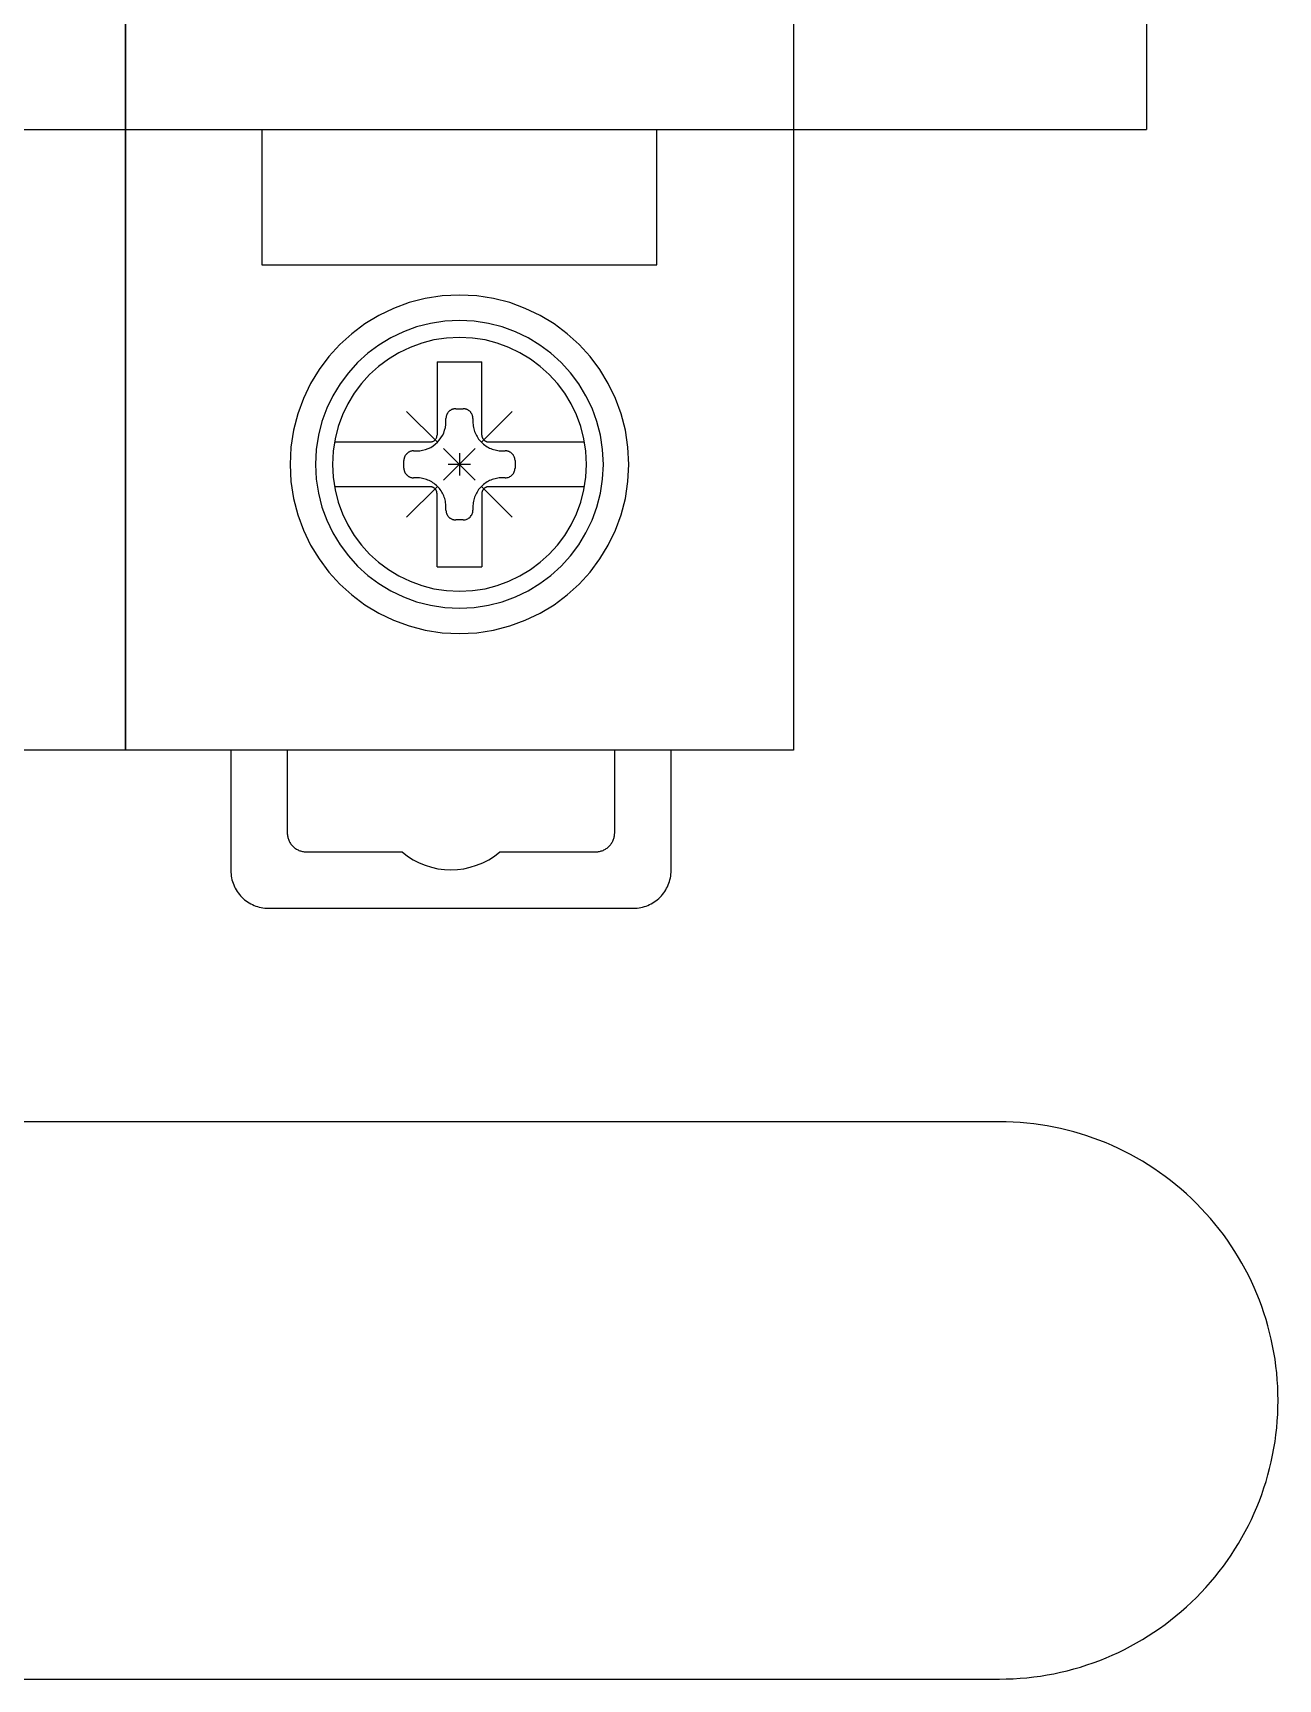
# Model space of a CAD drawing. Header units: millimetres. Extents: x 173893 to 258446, y -176540 to -123824.
# Drawn here: x 188285.63 to 188319.13, y -151274.08 to -151229.78 of the extents above; entities that cross this region are included whole.
import ezdxf

# ---------------------------------------------------------------- set-up
doc = ezdxf.new("R2010")
doc.units = ezdxf.units.MM
doc.header["$LTSCALE"] = 3
doc.layers.add('1', color=3, linetype='Continuous')

msp = doc.modelspace()

# ---------------------------------------------------------------- linework, layer by layer
for p, q in [((188288.118, -151169.6), (188288.118, -151249.082)), ((188288.118, -151249.082), (188288.118, -151169.6)), ((188306.09, -151169.6), (188306.09, -151249.082)), ((188270.146, -151232.376), (188288.118, -151232.376)), ((188288.118, -151232.376), (188306.09, -151232.376)), ((188291.788, -151232.376), (188291.788, -151236.021)), ((188302.42, -151236.021), (188302.42, -151232.376)), ((188291.788, -151236.021), (188302.42, -151236.021)), ((188296.638, -151236.854), (188296.186, -151236.923)), ((188297.104, -151236.831), (188296.638, -151236.854)), ((188297.57, -151236.854), (188297.104, -151236.831)), ((188297.104, -151236.831), (188297.104, -151236.831)), ((188298.022, -151236.923), (188297.57, -151236.854)), ((188295.33, -151237.189), (188294.932, -151237.38)), ((188295.749, -151237.035), (188295.33, -151237.189)), ((188296.186, -151236.923), (188295.749, -151237.035)), ((188298.459, -151237.035), (188298.022, -151236.923)), ((188298.877, -151237.189), (188298.459, -151237.035)), ((188299.276, -151237.38), (188298.877, -151237.189)), ((188294.556, -151237.609), (188294.206, -151237.871)), ((188294.932, -151237.38), (188294.556, -151237.609)), ((188295.952, -151237.688), (188295.596, -151237.818)), ((188296.323, -151237.593), (188295.952, -151237.688)), ((188296.708, -151237.534), (188296.323, -151237.593)), ((188297.104, -151237.514), (188296.708, -151237.534)), ((188297.5, -151237.534), (188297.104, -151237.514)), ((188297.104, -151237.514), (188297.104, -151237.514)), ((188297.884, -151237.593), (188297.5, -151237.534)), ((188298.256, -151237.688), (188297.884, -151237.593)), ((188298.611, -151237.818), (188298.256, -151237.688)), ((188299.651, -151237.609), (188299.276, -151237.38)), ((188300.002, -151237.871), (188299.651, -151237.609)), ((188293.882, -151238.165), (188293.588, -151238.489)), ((188294.206, -151237.871), (188293.882, -151238.165)), ((188294.939, -151238.176), (188294.64, -151238.398)), ((188295.258, -151237.981), (188294.939, -151238.176)), ((188295.596, -151237.818), (188295.258, -151237.981)), ((188295.774, -151238.238), (188295.475, -151238.382)), ((188296.088, -151238.123), (188295.774, -151238.238)), ((188296.415, -151238.039), (188296.088, -151238.123)), ((188296.754, -151237.987), (188296.415, -151238.039)), ((188297.104, -151237.97), (188296.754, -151237.987)), ((188297.453, -151237.987), (188297.104, -151237.97)), ((188297.104, -151237.97), (188297.104, -151237.97)), ((188297.793, -151238.039), (188297.453, -151237.987)), ((188298.12, -151238.123), (188297.793, -151238.039)), ((188298.434, -151238.238), (188298.12, -151238.123)), ((188298.733, -151238.382), (188298.434, -151238.238)), ((188298.95, -151237.981), (188298.611, -151237.818)), ((188299.269, -151238.176), (188298.95, -151237.981)), ((188299.567, -151238.398), (188299.269, -151238.176)), ((188300.326, -151238.165), (188300.002, -151237.871)), ((188300.62, -151238.489), (188300.326, -151238.165)), ((188293.588, -151238.489), (188293.326, -151238.839)), ((188294.365, -151238.648), (188294.115, -151238.923)), ((188294.64, -151238.398), (188294.365, -151238.648)), ((188295.193, -151238.553), (188294.93, -151238.75)), ((188295.475, -151238.382), (188295.193, -151238.553)), ((188296.501, -151238.629), (188296.501, -151240.601)), ((188296.501, -151238.629), (188297.707, -151238.629)), ((188297.707, -151240.601), (188297.707, -151238.629)), ((188299.015, -151238.553), (188298.733, -151238.382)), ((188299.278, -151238.75), (188299.015, -151238.553)), ((188299.842, -151238.648), (188299.567, -151238.398)), ((188300.092, -151238.923), (188299.842, -151238.648)), ((188300.882, -151238.839), (188300.62, -151238.489)), ((188293.326, -151238.839), (188293.098, -151239.215)), ((188294.115, -151238.923), (188293.893, -151239.222)), ((188294.688, -151238.971), (188294.467, -151239.213)), ((188294.93, -151238.75), (188294.688, -151238.971)), ((188299.52, -151238.971), (188299.278, -151238.75)), ((188299.741, -151239.213), (188299.52, -151238.971)), ((188300.315, -151239.222), (188300.092, -151238.923)), ((188301.11, -151239.215), (188300.882, -151238.839)), ((188293.098, -151239.215), (188292.906, -151239.613)), ((188293.698, -151239.541), (188293.535, -151239.879)), ((188293.893, -151239.222), (188293.698, -151239.541)), ((188294.27, -151239.476), (188294.099, -151239.758)), ((188294.467, -151239.213), (188294.27, -151239.476)), ((188299.938, -151239.476), (188299.741, -151239.213)), ((188300.109, -151239.758), (188299.938, -151239.476)), ((188300.509, -151239.541), (188300.315, -151239.222)), ((188300.672, -151239.879), (188300.509, -151239.541)), ((188301.302, -151239.613), (188301.11, -151239.215)), ((188292.906, -151239.613), (188292.752, -151240.032)), ((188293.535, -151239.879), (188293.405, -151240.235)), ((188294.099, -151239.758), (188293.955, -151240.057)), ((188295.682, -151239.964), (188296.501, -151240.783)), ((188296.779, -151240.018), (188296.773, -151240.029)), ((188296.786, -151240.007), (188296.779, -151240.018)), ((188296.793, -151239.997), (188296.786, -151240.007)), ((188296.801, -151239.986), (188296.793, -151239.997)), ((188296.81, -151239.977), (188296.801, -151239.986)), ((188296.819, -151239.967), (188296.81, -151239.977)), ((188296.828, -151239.958), (188296.819, -151239.967)), ((188296.819, -151239.967), (188296.819, -151239.967)), ((188296.838, -151239.95), (188296.828, -151239.958)), ((188296.848, -151239.942), (188296.838, -151239.95)), ((188296.859, -151239.934), (188296.848, -151239.942)), ((188296.87, -151239.927), (188296.859, -151239.934)), ((188296.881, -151239.921), (188296.87, -151239.927)), ((188296.892, -151239.915), (188296.881, -151239.921)), ((188296.904, -151239.91), (188296.892, -151239.915)), ((188296.916, -151239.906), (188296.904, -151239.91)), ((188296.928, -151239.902), (188296.916, -151239.906)), ((188296.94, -151239.898), (188296.928, -151239.902)), ((188296.953, -151239.895), (188296.94, -151239.898)), ((188296.966, -151239.893), (188296.953, -151239.895)), ((188296.979, -151239.892), (188296.966, -151239.893)), ((188296.991, -151239.891), (188296.979, -151239.892)), ((188297.005, -151239.89), (188296.991, -151239.891)), ((188297.005, -151239.89), (188297.005, -151239.89)), ((188297.005, -151239.89), (188297.204, -151239.89)), ((188297.217, -151239.891), (188297.204, -151239.89)), ((188297.23, -151239.892), (188297.217, -151239.891)), ((188297.242, -151239.893), (188297.23, -151239.892)), ((188297.255, -151239.895), (188297.242, -151239.893)), ((188297.267, -151239.898), (188297.255, -151239.895)), ((188297.28, -151239.902), (188297.267, -151239.898)), ((188297.292, -151239.906), (188297.28, -151239.902)), ((188297.304, -151239.91), (188297.292, -151239.906)), ((188297.316, -151239.915), (188297.304, -151239.91)), ((188297.327, -151239.921), (188297.316, -151239.915)), ((188297.338, -151239.927), (188297.327, -151239.921)), ((188297.349, -151239.934), (188297.338, -151239.927)), ((188297.36, -151239.942), (188297.349, -151239.934)), ((188297.37, -151239.95), (188297.36, -151239.942)), ((188297.38, -151239.958), (188297.37, -151239.95)), ((188297.389, -151239.967), (188297.38, -151239.958)), ((188297.398, -151239.977), (188297.389, -151239.967)), ((188297.389, -151239.967), (188297.389, -151239.967)), ((188297.407, -151239.986), (188297.398, -151239.977)), ((188297.414, -151239.997), (188297.407, -151239.986)), ((188297.422, -151240.007), (188297.414, -151239.997)), ((188297.429, -151240.018), (188297.422, -151240.007)), ((188297.435, -151240.029), (188297.429, -151240.018)), ((188297.708, -151240.783), (188298.526, -151239.964)), ((188300.253, -151240.057), (188300.109, -151239.758)), ((188300.803, -151240.235), (188300.672, -151239.879)), ((188301.455, -151240.032), (188301.302, -151239.613)), ((188292.752, -151240.032), (188292.64, -151240.469)), ((188293.405, -151240.235), (188293.31, -151240.606)), ((188293.84, -151240.371), (188293.756, -151240.698)), ((188293.955, -151240.057), (188293.84, -151240.371)), ((188296.706, -151240.471), (188296.726, -151240.396)), ((188296.726, -151240.396), (188296.738, -151240.318)), ((188296.738, -151240.318), (188296.742, -151240.238)), ((188296.743, -151240.127), (188296.742, -151240.14)), ((188296.742, -151240.14), (188296.742, -151240.153)), ((188296.742, -151240.238), (188296.742, -151240.153)), ((188296.745, -151240.114), (188296.743, -151240.127)), ((188296.747, -151240.101), (188296.745, -151240.114)), ((188296.75, -151240.089), (188296.747, -151240.101)), ((188296.753, -151240.076), (188296.75, -151240.089)), ((188296.757, -151240.064), (188296.753, -151240.076)), ((188296.762, -151240.052), (188296.757, -151240.064)), ((188296.767, -151240.041), (188296.762, -151240.052)), ((188296.773, -151240.029), (188296.767, -151240.041)), ((188297.441, -151240.041), (188297.435, -151240.029)), ((188297.446, -151240.052), (188297.441, -151240.041)), ((188297.451, -151240.064), (188297.446, -151240.052)), ((188297.455, -151240.076), (188297.451, -151240.064)), ((188297.458, -151240.089), (188297.455, -151240.076)), ((188297.461, -151240.101), (188297.458, -151240.089)), ((188297.463, -151240.114), (188297.461, -151240.101)), ((188297.465, -151240.127), (188297.463, -151240.114)), ((188297.466, -151240.14), (188297.465, -151240.127)), ((188297.466, -151240.153), (188297.466, -151240.14)), ((188297.466, -151240.153), (188297.466, -151240.238)), ((188297.466, -151240.153), (188297.466, -151240.153)), ((188297.466, -151240.238), (188297.466, -151240.238)), ((188297.466, -151240.238), (188297.467, -151240.276)), ((188297.467, -151240.276), (188297.47, -151240.315)), ((188297.47, -151240.315), (188297.475, -151240.354)), ((188297.475, -151240.354), (188297.481, -151240.392)), ((188297.481, -151240.392), (188297.49, -151240.429)), ((188297.49, -151240.429), (188297.5, -151240.466)), ((188300.367, -151240.371), (188300.253, -151240.057)), ((188300.452, -151240.698), (188300.367, -151240.371)), ((188300.898, -151240.606), (188300.803, -151240.235)), ((188301.568, -151240.469), (188301.455, -151240.032)), ((188292.64, -151240.469), (188292.571, -151240.921)), ((188293.31, -151240.606), (188293.251, -151240.991)), ((188293.756, -151240.698), (188293.704, -151241.037)), ((188293.741, -151240.783), (188296.318, -151240.783)), ((188296.318, -151240.783), (188296.337, -151240.782)), ((188296.318, -151240.783), (188296.318, -151240.783)), ((188296.33, -151240.93), (188296.395, -151240.89)), ((188296.337, -151240.782), (188296.355, -151240.78)), ((188296.355, -151240.78), (188296.372, -151240.775)), ((188296.372, -151240.775), (188296.389, -151240.769)), ((188296.389, -151240.769), (188296.405, -151240.761)), ((188296.395, -151240.89), (188296.455, -151240.845)), ((188296.405, -151240.761), (188296.42, -151240.752)), ((188296.42, -151240.752), (188296.434, -151240.742)), ((188296.434, -151240.742), (188296.447, -151240.73)), ((188296.447, -151240.73), (188296.459, -151240.717)), ((188296.455, -151240.845), (188296.511, -151240.794)), ((188296.459, -151240.717), (188296.469, -151240.703)), ((188296.469, -151240.703), (188296.478, -151240.688)), ((188296.478, -151240.688), (188296.486, -151240.672)), ((188296.486, -151240.672), (188296.492, -151240.655)), ((188296.492, -151240.655), (188296.497, -151240.638)), ((188296.497, -151240.638), (188296.5, -151240.62)), ((188296.5, -151240.62), (188296.501, -151240.601)), ((188296.511, -151240.794), (188296.562, -151240.738)), ((188296.562, -151240.738), (188296.607, -151240.678)), ((188296.607, -151240.678), (188296.647, -151240.613)), ((188296.647, -151240.613), (188296.68, -151240.544)), ((188296.68, -151240.544), (188296.706, -151240.471)), ((188297.5, -151240.466), (188297.512, -151240.503)), ((188297.512, -151240.503), (188297.526, -151240.539)), ((188297.526, -151240.539), (188297.541, -151240.574)), ((188297.541, -151240.574), (188297.559, -151240.608)), ((188297.559, -151240.608), (188297.578, -151240.642)), ((188297.578, -151240.642), (188297.598, -151240.674)), ((188297.598, -151240.674), (188297.62, -151240.706)), ((188297.62, -151240.706), (188297.644, -151240.736)), ((188297.644, -151240.736), (188297.67, -151240.766)), ((188297.67, -151240.766), (188297.697, -151240.794)), ((188297.697, -151240.794), (188297.697, -151240.794)), ((188297.697, -151240.794), (188297.725, -151240.821)), ((188297.707, -151240.601), (188297.707, -151240.601)), ((188297.707, -151240.601), (188297.707, -151240.61)), ((188297.707, -151240.61), (188297.708, -151240.619)), ((188297.708, -151240.619), (188297.709, -151240.628)), ((188297.709, -151240.628), (188297.711, -151240.637)), ((188297.711, -151240.637), (188297.713, -151240.645)), ((188297.713, -151240.645), (188297.715, -151240.654)), ((188297.715, -151240.654), (188297.718, -151240.662)), ((188297.718, -151240.662), (188297.721, -151240.671)), ((188297.721, -151240.671), (188297.725, -151240.679)), ((188297.725, -151240.679), (188297.729, -151240.687)), ((188297.725, -151240.821), (188297.754, -151240.846)), ((188297.729, -151240.687), (188297.733, -151240.694)), ((188297.733, -151240.694), (188297.738, -151240.702)), ((188297.738, -151240.702), (188297.743, -151240.709)), ((188297.743, -151240.709), (188297.749, -151240.717)), ((188297.749, -151240.717), (188297.754, -151240.723)), ((188297.754, -151240.723), (188297.761, -151240.73)), ((188297.754, -151240.846), (188297.785, -151240.87)), ((188297.761, -151240.73), (188297.761, -151240.73)), ((188297.761, -151240.73), (188297.767, -151240.736)), ((188297.767, -151240.736), (188297.774, -151240.742)), ((188297.774, -151240.742), (188297.781, -151240.748)), ((188297.781, -151240.748), (188297.788, -151240.753)), ((188297.785, -151240.87), (188297.817, -151240.892)), ((188297.788, -151240.753), (188297.796, -151240.757)), ((188297.796, -151240.757), (188297.804, -151240.762)), ((188297.804, -151240.762), (188297.812, -151240.766)), ((188297.812, -151240.766), (188297.82, -151240.77)), ((188297.817, -151240.892), (188297.849, -151240.913)), ((188297.82, -151240.77), (188297.828, -151240.773)), ((188297.828, -151240.773), (188297.836, -151240.775)), ((188297.836, -151240.775), (188297.845, -151240.778)), ((188297.845, -151240.778), (188297.854, -151240.78)), ((188297.854, -151240.78), (188297.863, -151240.781)), ((188297.863, -151240.781), (188297.872, -151240.783)), ((188297.872, -151240.783), (188297.881, -151240.783)), ((188297.881, -151240.783), (188297.89, -151240.783)), ((188297.89, -151240.783), (188300.468, -151240.783)), ((188300.504, -151241.037), (188300.452, -151240.698)), ((188300.957, -151240.991), (188300.898, -151240.606)), ((188301.637, -151240.921), (188301.568, -151240.469)), ((188292.571, -151240.921), (188292.548, -151241.387)), ((188293.251, -151240.991), (188293.231, -151241.387)), ((188293.704, -151241.037), (188293.687, -151241.387)), ((188295.609, -151241.261), (188295.608, -151241.274)), ((188295.608, -151241.274), (188295.608, -151241.287)), ((188295.608, -151241.487), (188295.608, -151241.287)), ((188295.61, -151241.248), (188295.609, -151241.261)), ((188295.613, -151241.236), (188295.61, -151241.248)), ((188295.615, -151241.223), (188295.613, -151241.236)), ((188295.619, -151241.211), (188295.615, -151241.223)), ((188295.623, -151241.199), (188295.619, -151241.211)), ((188295.627, -151241.187), (188295.623, -151241.199)), ((188295.633, -151241.175), (188295.627, -151241.187)), ((188295.638, -151241.163), (188295.633, -151241.175)), ((188295.645, -151241.152), (188295.638, -151241.163)), ((188295.652, -151241.142), (188295.645, -151241.152)), ((188295.659, -151241.131), (188295.652, -151241.142)), ((188295.667, -151241.121), (188295.659, -151241.131)), ((188295.675, -151241.111), (188295.667, -151241.121)), ((188295.684, -151241.102), (188295.675, -151241.111)), ((188295.694, -151241.093), (188295.684, -151241.102)), ((188295.684, -151241.102), (188295.684, -151241.102)), ((188295.704, -151241.084), (188295.694, -151241.093)), ((188295.714, -151241.076), (188295.704, -151241.084)), ((188295.724, -151241.069), (188295.714, -151241.076)), ((188295.735, -151241.062), (188295.724, -151241.069)), ((188295.746, -151241.056), (188295.735, -151241.062)), ((188295.758, -151241.05), (188295.746, -151241.056)), ((188295.769, -151241.045), (188295.758, -151241.05)), ((188295.781, -151241.04), (188295.769, -151241.045)), ((188295.794, -151241.036), (188295.781, -151241.04)), ((188295.806, -151241.033), (188295.794, -151241.036)), ((188295.818, -151241.03), (188295.806, -151241.033)), ((188295.831, -151241.028), (188295.818, -151241.03)), ((188295.844, -151241.026), (188295.831, -151241.028)), ((188295.857, -151241.025), (188295.844, -151241.026)), ((188295.87, -151241.025), (188295.857, -151241.025)), ((188295.87, -151241.025), (188295.955, -151241.025)), ((188295.87, -151241.025), (188295.87, -151241.025)), ((188295.955, -151241.025), (188296.035, -151241.021)), ((188295.955, -151241.025), (188295.955, -151241.025)), ((188296.035, -151241.021), (188296.113, -151241.009)), ((188296.113, -151241.009), (188296.189, -151240.989)), ((188296.189, -151240.989), (188296.261, -151240.963)), ((188296.261, -151240.963), (188296.33, -151240.93)), ((188296.677, -151241.814), (188297.531, -151240.96)), ((188296.677, -151240.96), (188297.531, -151241.814)), ((188297.104, -151241.085), (188297.104, -151241.689)), ((188297.849, -151240.913), (188297.883, -151240.932)), ((188297.883, -151240.932), (188297.917, -151240.949)), ((188297.917, -151240.949), (188297.952, -151240.965)), ((188297.952, -151240.965), (188297.988, -151240.979)), ((188297.988, -151240.979), (188298.024, -151240.991)), ((188298.024, -151240.991), (188298.061, -151241.001)), ((188298.061, -151241.001), (188298.099, -151241.01)), ((188298.099, -151241.01), (188298.137, -151241.016)), ((188298.137, -151241.016), (188298.176, -151241.021)), ((188298.176, -151241.021), (188298.214, -151241.024)), ((188298.214, -151241.024), (188298.253, -151241.025)), ((188298.253, -151241.025), (188298.338, -151241.025)), ((188298.351, -151241.025), (188298.338, -151241.025)), ((188298.364, -151241.026), (188298.351, -151241.025)), ((188298.377, -151241.028), (188298.364, -151241.026)), ((188298.39, -151241.03), (188298.377, -151241.028)), ((188298.402, -151241.033), (188298.39, -151241.03)), ((188298.414, -151241.036), (188298.402, -151241.033)), ((188298.426, -151241.04), (188298.414, -151241.036)), ((188298.439, -151241.045), (188298.426, -151241.04)), ((188298.45, -151241.05), (188298.439, -151241.045)), ((188298.462, -151241.056), (188298.45, -151241.05)), ((188298.473, -151241.062), (188298.462, -151241.056)), ((188298.484, -151241.069), (188298.473, -151241.062)), ((188298.494, -151241.076), (188298.484, -151241.069)), ((188298.504, -151241.084), (188298.494, -151241.076)), ((188298.514, -151241.093), (188298.504, -151241.084)), ((188298.524, -151241.102), (188298.514, -151241.093)), ((188298.533, -151241.111), (188298.524, -151241.102)), ((188298.524, -151241.102), (188298.524, -151241.102)), ((188298.541, -151241.121), (188298.533, -151241.111)), ((188298.549, -151241.131), (188298.541, -151241.121)), ((188298.556, -151241.142), (188298.549, -151241.131)), ((188298.563, -151241.152), (188298.556, -151241.142)), ((188298.57, -151241.163), (188298.563, -151241.152)), ((188298.575, -151241.175), (188298.57, -151241.163)), ((188298.581, -151241.187), (188298.575, -151241.175)), ((188298.585, -151241.199), (188298.581, -151241.187)), ((188298.589, -151241.211), (188298.585, -151241.199)), ((188298.592, -151241.223), (188298.589, -151241.211)), ((188298.595, -151241.236), (188298.592, -151241.223)), ((188298.598, -151241.248), (188298.595, -151241.236)), ((188298.599, -151241.261), (188298.598, -151241.248)), ((188298.6, -151241.274), (188298.599, -151241.261)), ((188298.601, -151241.287), (188298.6, -151241.274)), ((188298.601, -151241.287), (188298.601, -151241.287)), ((188298.601, -151241.287), (188298.601, -151241.487)), ((188300.521, -151241.387), (188300.504, -151241.037)), ((188300.977, -151241.387), (188300.957, -151240.991)), ((188301.66, -151241.387), (188301.637, -151240.921)), ((188292.548, -151241.387), (188292.548, -151241.387)), ((188292.548, -151241.387), (188292.571, -151241.853)), ((188293.231, -151241.387), (188293.231, -151241.387)), ((188293.231, -151241.387), (188293.251, -151241.783)), ((188293.251, -151241.783), (188293.31, -151242.167)), ((188293.687, -151241.387), (188293.687, -151241.387)), ((188293.687, -151241.387), (188293.704, -151241.736)), ((188293.704, -151241.736), (188293.756, -151242.076)), ((188295.608, -151241.487), (188295.608, -151241.487)), ((188295.608, -151241.487), (188295.608, -151241.5)), ((188295.608, -151241.5), (188295.609, -151241.513)), ((188295.609, -151241.513), (188295.61, -151241.525)), ((188295.61, -151241.525), (188295.613, -151241.538)), ((188295.613, -151241.538), (188295.615, -151241.551)), ((188295.615, -151241.551), (188295.619, -151241.563)), ((188295.619, -151241.563), (188295.623, -151241.575)), ((188295.623, -151241.575), (188295.627, -151241.587)), ((188295.627, -151241.587), (188295.633, -151241.599)), ((188295.633, -151241.599), (188295.638, -151241.61)), ((188295.638, -151241.61), (188295.645, -151241.621)), ((188295.645, -151241.621), (188295.652, -151241.632)), ((188295.652, -151241.632), (188295.659, -151241.643)), ((188295.659, -151241.643), (188295.667, -151241.653)), ((188295.667, -151241.653), (188295.675, -151241.663)), ((188295.675, -151241.663), (188295.684, -151241.672)), ((188295.684, -151241.672), (188295.684, -151241.672)), ((188295.684, -151241.672), (188295.694, -151241.681)), ((188295.694, -151241.681), (188295.704, -151241.69)), ((188295.704, -151241.69), (188295.714, -151241.698)), ((188295.714, -151241.698), (188295.724, -151241.705)), ((188295.724, -151241.705), (188295.735, -151241.712)), ((188295.735, -151241.712), (188295.746, -151241.718)), ((188295.746, -151241.718), (188295.758, -151241.724)), ((188295.758, -151241.724), (188295.769, -151241.729)), ((188295.769, -151241.729), (188295.781, -151241.734)), ((188295.781, -151241.734), (188295.794, -151241.738)), ((188295.794, -151241.738), (188295.806, -151241.741)), ((188295.806, -151241.741), (188295.818, -151241.744)), ((188295.818, -151241.744), (188295.831, -151241.746)), ((188295.831, -151241.746), (188295.844, -151241.748)), ((188295.844, -151241.748), (188295.857, -151241.749)), ((188295.857, -151241.749), (188295.87, -151241.749)), ((188295.955, -151241.749), (188295.87, -151241.749)), ((188295.994, -151241.75), (188295.955, -151241.749)), ((188296.032, -151241.753), (188295.994, -151241.75)), ((188296.071, -151241.758), (188296.032, -151241.753)), ((188296.109, -151241.764), (188296.071, -151241.758)), ((188296.146, -151241.773), (188296.109, -151241.764)), ((188296.184, -151241.783), (188296.146, -151241.773)), ((188296.22, -151241.795), (188296.184, -151241.783)), ((188297.406, -151241.387), (188296.802, -151241.387)), ((188298.024, -151241.783), (188297.988, -151241.795)), ((188298.061, -151241.773), (188298.024, -151241.783)), ((188298.099, -151241.764), (188298.061, -151241.773)), ((188298.137, -151241.758), (188298.099, -151241.764)), ((188298.176, -151241.753), (188298.137, -151241.758)), ((188298.214, -151241.75), (188298.176, -151241.753)), ((188298.253, -151241.749), (188298.214, -151241.75)), ((188298.338, -151241.749), (188298.253, -151241.749)), ((188298.253, -151241.749), (188298.253, -151241.749)), ((188298.338, -151241.749), (188298.365, -151241.748)), ((188298.338, -151241.749), (188298.338, -151241.749)), ((188298.365, -151241.748), (188298.391, -151241.744)), ((188298.391, -151241.744), (188298.416, -151241.737)), ((188298.416, -151241.737), (188298.44, -151241.728)), ((188298.44, -151241.728), (188298.463, -151241.717)), ((188298.463, -151241.717), (188298.485, -151241.704)), ((188298.485, -151241.704), (188298.505, -151241.689)), ((188298.505, -151241.689), (188298.524, -151241.672)), ((188298.524, -151241.672), (188298.541, -151241.654)), ((188298.541, -151241.654), (188298.556, -151241.633)), ((188298.556, -151241.633), (188298.569, -151241.612)), ((188298.569, -151241.612), (188298.58, -151241.589)), ((188298.58, -151241.589), (188298.589, -151241.565)), ((188298.589, -151241.565), (188298.595, -151241.54)), ((188298.595, -151241.54), (188298.599, -151241.513)), ((188298.599, -151241.513), (188298.601, -151241.487)), ((188300.452, -151242.076), (188300.504, -151241.736)), ((188300.504, -151241.736), (188300.521, -151241.387)), ((188300.521, -151241.387), (188300.521, -151241.387)), ((188300.898, -151242.167), (188300.957, -151241.783)), ((188300.957, -151241.783), (188300.977, -151241.387)), ((188300.977, -151241.387), (188300.977, -151241.387)), ((188301.637, -151241.853), (188301.66, -151241.387)), ((188301.66, -151241.387), (188301.66, -151241.387)), ((188292.571, -151241.853), (188292.64, -151242.305)), ((188293.31, -151242.167), (188293.405, -151242.539)), ((188296.318, -151241.991), (188293.741, -151241.991)), ((188293.756, -151242.076), (188293.84, -151242.403)), ((188295.682, -151242.81), (188296.501, -151241.991)), ((188296.256, -151241.809), (188296.22, -151241.795)), ((188296.291, -151241.824), (188296.256, -151241.809)), ((188296.325, -151241.842), (188296.291, -151241.824)), ((188296.327, -151241.991), (188296.318, -151241.991)), ((188296.359, -151241.861), (188296.325, -151241.842)), ((188296.336, -151241.991), (188296.327, -151241.991)), ((188296.345, -151241.992), (188296.336, -151241.991)), ((188296.354, -151241.994), (188296.345, -151241.992)), ((188296.363, -151241.996), (188296.354, -151241.994)), ((188296.391, -151241.881), (188296.359, -151241.861)), ((188296.371, -151241.998), (188296.363, -151241.996)), ((188296.38, -151242.001), (188296.371, -151241.998)), ((188296.388, -151242.004), (188296.38, -151242.001)), ((188296.396, -151242.008), (188296.388, -151242.004)), ((188296.423, -151241.903), (188296.391, -151241.881)), ((188296.404, -151242.012), (188296.396, -151242.008)), ((188296.412, -151242.016), (188296.404, -151242.012)), ((188296.419, -151242.021), (188296.412, -151242.016)), ((188296.427, -151242.026), (188296.419, -151242.021)), ((188296.454, -151241.927), (188296.423, -151241.903)), ((188296.434, -151242.032), (188296.427, -151242.026)), ((188296.441, -151242.038), (188296.434, -151242.032)), ((188296.447, -151242.044), (188296.441, -151242.038)), ((188296.453, -151242.05), (188296.447, -151242.044)), ((188296.447, -151242.044), (188296.447, -151242.044)), ((188296.459, -151242.057), (188296.453, -151242.05)), ((188296.483, -151241.953), (188296.454, -151241.927)), ((188296.465, -151242.064), (188296.459, -151242.057)), ((188296.47, -151242.072), (188296.465, -151242.064)), ((188296.475, -151242.079), (188296.47, -151242.072)), ((188296.479, -151242.087), (188296.475, -151242.079)), ((188296.483, -151242.095), (188296.479, -151242.087)), ((188296.511, -151241.98), (188296.483, -151241.953)), ((188296.487, -151242.103), (188296.483, -151242.095)), ((188296.49, -151242.111), (188296.487, -151242.103)), ((188296.493, -151242.12), (188296.49, -151242.111)), ((188296.495, -151242.128), (188296.493, -151242.12)), ((188296.497, -151242.137), (188296.495, -151242.128)), ((188296.499, -151242.146), (188296.497, -151242.137)), ((188296.5, -151242.155), (188296.499, -151242.146)), ((188296.5, -151242.164), (188296.5, -151242.155)), ((188296.501, -151242.173), (188296.5, -151242.164)), ((188296.501, -151242.173), (188296.501, -151242.173)), ((188296.501, -151244.145), (188296.501, -151242.173)), ((188296.538, -151242.008), (188296.511, -151241.98)), ((188296.511, -151241.98), (188296.511, -151241.98)), ((188296.564, -151242.037), (188296.538, -151242.008)), ((188296.587, -151242.068), (188296.564, -151242.037)), ((188296.61, -151242.1), (188296.587, -151242.068)), ((188296.63, -151242.132), (188296.61, -151242.1)), ((188296.649, -151242.166), (188296.63, -151242.132)), ((188296.666, -151242.2), (188296.649, -151242.166)), ((188296.682, -151242.235), (188296.666, -151242.2)), ((188296.696, -151242.271), (188296.682, -151242.235)), ((188297.526, -151242.235), (188297.512, -151242.271)), ((188297.541, -151242.2), (188297.526, -151242.235)), ((188297.559, -151242.166), (188297.541, -151242.2)), ((188297.578, -151242.132), (188297.559, -151242.166)), ((188297.598, -151242.1), (188297.578, -151242.132)), ((188297.62, -151242.068), (188297.598, -151242.1)), ((188297.644, -151242.037), (188297.62, -151242.068)), ((188297.67, -151242.008), (188297.644, -151242.037)), ((188297.697, -151241.98), (188297.67, -151242.008)), ((188297.725, -151241.953), (188297.697, -151241.98)), ((188297.697, -151241.98), (188297.697, -151241.98)), ((188297.708, -151242.155), (188297.707, -151242.164)), ((188297.707, -151242.164), (188297.707, -151242.173)), ((188297.707, -151242.173), (188297.707, -151244.145)), ((188297.708, -151241.991), (188298.526, -151242.81)), ((188297.709, -151242.146), (188297.708, -151242.155)), ((188297.711, -151242.137), (188297.709, -151242.146)), ((188297.713, -151242.128), (188297.711, -151242.137)), ((188297.715, -151242.12), (188297.713, -151242.128)), ((188297.718, -151242.111), (188297.715, -151242.12)), ((188297.721, -151242.103), (188297.718, -151242.111)), ((188297.725, -151242.095), (188297.721, -151242.103)), ((188297.754, -151241.927), (188297.725, -151241.953)), ((188297.729, -151242.087), (188297.725, -151242.095)), ((188297.733, -151242.079), (188297.729, -151242.087)), ((188297.738, -151242.072), (188297.733, -151242.079)), ((188297.743, -151242.064), (188297.738, -151242.072)), ((188297.749, -151242.057), (188297.743, -151242.064)), ((188297.754, -151242.05), (188297.749, -151242.057)), ((188297.785, -151241.903), (188297.754, -151241.927)), ((188297.761, -151242.044), (188297.754, -151242.05)), ((188297.767, -151242.038), (188297.761, -151242.044)), ((188297.761, -151242.044), (188297.761, -151242.044)), ((188297.774, -151242.032), (188297.767, -151242.038)), ((188297.781, -151242.026), (188297.774, -151242.032)), ((188297.788, -151242.021), (188297.781, -151242.026)), ((188297.817, -151241.881), (188297.785, -151241.903)), ((188297.796, -151242.016), (188297.788, -151242.021)), ((188297.804, -151242.012), (188297.796, -151242.016)), ((188297.812, -151242.008), (188297.804, -151242.012)), ((188297.82, -151242.004), (188297.812, -151242.008)), ((188297.849, -151241.861), (188297.817, -151241.881)), ((188297.828, -151242.001), (188297.82, -151242.004)), ((188297.836, -151241.998), (188297.828, -151242.001)), ((188297.845, -151241.996), (188297.836, -151241.998)), ((188297.854, -151241.994), (188297.845, -151241.996)), ((188297.883, -151241.842), (188297.849, -151241.861)), ((188297.863, -151241.992), (188297.854, -151241.994)), ((188297.872, -151241.991), (188297.863, -151241.992)), ((188297.881, -151241.991), (188297.872, -151241.991)), ((188297.89, -151241.991), (188297.881, -151241.991)), ((188297.917, -151241.824), (188297.883, -151241.842)), ((188297.89, -151241.991), (188297.89, -151241.991)), ((188300.468, -151241.991), (188297.89, -151241.991)), ((188297.952, -151241.809), (188297.917, -151241.824)), ((188297.988, -151241.795), (188297.952, -151241.809)), ((188300.367, -151242.403), (188300.452, -151242.076)), ((188300.803, -151242.539), (188300.898, -151242.167)), ((188301.568, -151242.305), (188301.637, -151241.853)), ((188292.64, -151242.305), (188292.752, -151242.742)), ((188293.405, -151242.539), (188293.535, -151242.894)), ((188293.84, -151242.403), (188293.955, -151242.717)), ((188296.708, -151242.307), (188296.696, -151242.271)), ((188296.718, -151242.344), (188296.708, -151242.307)), ((188296.727, -151242.382), (188296.718, -151242.344)), ((188296.733, -151242.42), (188296.727, -151242.382)), ((188296.738, -151242.459), (188296.733, -151242.42)), ((188296.741, -151242.497), (188296.738, -151242.459)), ((188296.742, -151242.537), (188296.741, -151242.497)), ((188296.742, -151242.621), (188296.742, -151242.537)), ((188296.742, -151242.537), (188296.742, -151242.537)), ((188296.742, -151242.621), (188296.742, -151242.621)), ((188296.742, -151242.621), (188296.742, -151242.634)), ((188296.742, -151242.634), (188296.743, -151242.647)), ((188296.743, -151242.647), (188296.745, -151242.66)), ((188296.745, -151242.66), (188296.747, -151242.672)), ((188296.747, -151242.672), (188296.75, -151242.685)), ((188297.454, -151242.699), (188297.461, -151242.674)), ((188297.461, -151242.674), (188297.465, -151242.648)), ((188297.465, -151242.648), (188297.466, -151242.621)), ((188297.467, -151242.497), (188297.466, -151242.537)), ((188297.466, -151242.537), (188297.466, -151242.621)), ((188297.47, -151242.459), (188297.467, -151242.497)), ((188297.475, -151242.42), (188297.47, -151242.459)), ((188297.481, -151242.382), (188297.475, -151242.42)), ((188297.49, -151242.344), (188297.481, -151242.382)), ((188297.5, -151242.307), (188297.49, -151242.344)), ((188297.512, -151242.271), (188297.5, -151242.307)), ((188300.253, -151242.717), (188300.367, -151242.403)), ((188300.672, -151242.894), (188300.803, -151242.539)), ((188301.455, -151242.742), (188301.568, -151242.305)), ((188292.752, -151242.742), (188292.906, -151243.16)), ((188293.535, -151242.894), (188293.698, -151243.233)), ((188293.955, -151242.717), (188294.099, -151243.016)), ((188294.099, -151243.016), (188294.27, -151243.298)), ((188296.75, -151242.685), (188296.753, -151242.697)), ((188296.753, -151242.697), (188296.757, -151242.709)), ((188296.757, -151242.709), (188296.762, -151242.721)), ((188296.762, -151242.721), (188296.767, -151242.733)), ((188296.767, -151242.733), (188296.773, -151242.745)), ((188296.773, -151242.745), (188296.779, -151242.756)), ((188296.779, -151242.756), (188296.786, -151242.767)), ((188296.786, -151242.767), (188296.793, -151242.777)), ((188296.793, -151242.777), (188296.801, -151242.787)), ((188296.801, -151242.787), (188296.81, -151242.797)), ((188296.81, -151242.797), (188296.819, -151242.807)), ((188296.819, -151242.807), (188296.819, -151242.807)), ((188296.819, -151242.807), (188296.828, -151242.816)), ((188296.828, -151242.816), (188296.838, -151242.824)), ((188296.838, -151242.824), (188296.848, -151242.832)), ((188296.848, -151242.832), (188296.859, -151242.839)), ((188296.859, -151242.839), (188296.87, -151242.846)), ((188296.87, -151242.846), (188296.881, -151242.852)), ((188296.881, -151242.852), (188296.892, -151242.858)), ((188296.892, -151242.858), (188296.904, -151242.863)), ((188296.904, -151242.863), (188296.916, -151242.868)), ((188296.916, -151242.868), (188296.928, -151242.872)), ((188296.928, -151242.872), (188296.94, -151242.875)), ((188296.94, -151242.875), (188296.953, -151242.878)), ((188296.953, -151242.878), (188296.966, -151242.88)), ((188296.966, -151242.88), (188296.979, -151242.882)), ((188296.979, -151242.882), (188296.991, -151242.883)), ((188296.991, -151242.883), (188297.005, -151242.884)), ((188297.204, -151242.884), (188297.005, -151242.884)), ((188297.204, -151242.884), (188297.23, -151242.882)), ((188297.204, -151242.884), (188297.204, -151242.884)), ((188297.23, -151242.882), (188297.256, -151242.878)), ((188297.256, -151242.878), (188297.281, -151242.872)), ((188297.281, -151242.872), (188297.306, -151242.863)), ((188297.306, -151242.863), (188297.328, -151242.852)), ((188297.328, -151242.852), (188297.35, -151242.839)), ((188297.35, -151242.839), (188297.37, -151242.823)), ((188297.37, -151242.823), (188297.389, -151242.807)), ((188297.389, -151242.807), (188297.406, -151242.788)), ((188297.406, -151242.788), (188297.421, -151242.768)), ((188297.421, -151242.768), (188297.434, -151242.746)), ((188297.434, -151242.746), (188297.445, -151242.723)), ((188297.445, -151242.723), (188297.454, -151242.699)), ((188299.938, -151243.298), (188300.109, -151243.016)), ((188300.109, -151243.016), (188300.253, -151242.717)), ((188300.509, -151243.233), (188300.672, -151242.894)), ((188301.302, -151243.16), (188301.455, -151242.742)), ((188292.906, -151243.16), (188293.097, -151243.559)), ((188293.097, -151243.559), (188293.326, -151243.934)), ((188293.698, -151243.233), (188293.893, -151243.552)), ((188293.893, -151243.552), (188294.115, -151243.85)), ((188294.27, -151243.298), (188294.467, -151243.561)), ((188294.467, -151243.561), (188294.688, -151243.803)), ((188299.52, -151243.803), (188299.741, -151243.561)), ((188299.741, -151243.561), (188299.938, -151243.298)), ((188300.092, -151243.85), (188300.315, -151243.552)), ((188300.315, -151243.552), (188300.509, -151243.233)), ((188300.882, -151243.934), (188301.11, -151243.559)), ((188301.11, -151243.559), (188301.302, -151243.16)), ((188293.326, -151243.934), (188293.588, -151244.285)), ((188294.115, -151243.85), (188294.365, -151244.125)), ((188294.688, -151243.803), (188294.93, -151244.024)), ((188299.278, -151244.024), (188299.52, -151243.803)), ((188299.842, -151244.125), (188300.092, -151243.85)), ((188300.62, -151244.285), (188300.882, -151243.934)), ((188293.588, -151244.285), (188293.882, -151244.609)), ((188294.365, -151244.125), (188294.64, -151244.375)), ((188294.64, -151244.375), (188294.939, -151244.598)), ((188294.93, -151244.024), (188295.193, -151244.221)), ((188295.193, -151244.221), (188295.475, -151244.392)), ((188295.475, -151244.392), (188295.774, -151244.536)), ((188296.501, -151244.145), (188297.707, -151244.145)), ((188298.434, -151244.536), (188298.733, -151244.392)), ((188298.733, -151244.392), (188299.015, -151244.221)), ((188299.015, -151244.221), (188299.278, -151244.024)), ((188299.269, -151244.598), (188299.567, -151244.375)), ((188299.567, -151244.375), (188299.842, -151244.125)), ((188300.326, -151244.609), (188300.62, -151244.285)), ((188293.882, -151244.609), (188294.206, -151244.903)), ((188294.939, -151244.598), (188295.258, -151244.792)), ((188295.258, -151244.792), (188295.596, -151244.955)), ((188295.774, -151244.536), (188296.088, -151244.65)), ((188296.088, -151244.65), (188296.415, -151244.735)), ((188296.415, -151244.735), (188296.754, -151244.787)), ((188296.754, -151244.787), (188297.104, -151244.804)), ((188297.104, -151244.804), (188297.453, -151244.787)), ((188297.104, -151244.804), (188297.104, -151244.804)), ((188297.453, -151244.787), (188297.793, -151244.735)), ((188297.793, -151244.735), (188298.12, -151244.65)), ((188298.12, -151244.65), (188298.434, -151244.536)), ((188298.611, -151244.955), (188298.95, -151244.792)), ((188298.95, -151244.792), (188299.269, -151244.598)), ((188300.002, -151244.903), (188300.326, -151244.609)), ((188294.206, -151244.903), (188294.556, -151245.165)), ((188294.556, -151245.165), (188294.932, -151245.393)), ((188295.596, -151244.955), (188295.952, -151245.086)), ((188295.952, -151245.086), (188296.323, -151245.181)), ((188296.323, -151245.181), (188296.708, -151245.24)), ((188296.708, -151245.24), (188297.104, -151245.26)), ((188297.104, -151245.26), (188297.5, -151245.24)), ((188297.104, -151245.26), (188297.104, -151245.26)), ((188297.5, -151245.24), (188297.884, -151245.181)), ((188297.884, -151245.181), (188298.256, -151245.086)), ((188298.256, -151245.086), (188298.611, -151244.955)), ((188299.276, -151245.393), (188299.651, -151245.165)), ((188299.651, -151245.165), (188300.002, -151244.903)), ((188294.932, -151245.393), (188295.33, -151245.585)), ((188295.33, -151245.585), (188295.749, -151245.738)), ((188295.749, -151245.738), (188296.186, -151245.851)), ((188298.022, -151245.851), (188298.459, -151245.738)), ((188298.459, -151245.738), (188298.877, -151245.585)), ((188298.877, -151245.585), (188299.276, -151245.393)), ((188296.186, -151245.851), (188296.638, -151245.92)), ((188296.638, -151245.92), (188297.104, -151245.943)), ((188297.104, -151245.943), (188297.57, -151245.92)), ((188297.104, -151245.943), (188297.104, -151245.943)), ((188297.57, -151245.92), (188298.022, -151245.851)), ((188288.118, -151249.082), (188270.146, -151249.082)), ((188306.09, -151249.082), (188288.118, -151249.082)), ((188290.953, -151249.082), (188290.953, -151252.322)), ((188292.472, -151249.082), (188292.472, -151251.31)), ((188301.281, -151251.31), (188301.281, -151249.082)), ((188302.799, -151252.322), (188302.799, -151249.082)), ((188292.472, -151251.31), (188292.472, -151251.31)), ((188292.472, -151251.31), (188292.472, -151251.335)), ((188292.472, -151251.335), (188292.474, -151251.36)), ((188292.474, -151251.36), (188292.477, -151251.384)), ((188292.477, -151251.384), (188292.482, -151251.409)), ((188292.482, -151251.409), (188292.487, -151251.433)), ((188292.487, -151251.433), (188292.494, -151251.457)), ((188292.494, -151251.457), (188292.501, -151251.48)), ((188292.501, -151251.48), (188292.51, -151251.503)), ((188292.51, -151251.503), (188292.52, -151251.526)), ((188292.52, -151251.526), (188292.531, -151251.548)), ((188301.221, -151251.548), (188301.232, -151251.526)), ((188301.232, -151251.526), (188301.242, -151251.503)), ((188301.242, -151251.503), (188301.251, -151251.48)), ((188301.251, -151251.48), (188301.259, -151251.457)), ((188301.259, -151251.457), (188301.265, -151251.433)), ((188301.265, -151251.433), (188301.271, -151251.409)), ((188301.271, -151251.409), (188301.275, -151251.384)), ((188301.275, -151251.384), (188301.278, -151251.36)), ((188301.278, -151251.36), (188301.28, -151251.335)), ((188301.28, -151251.335), (188301.281, -151251.31)), ((188292.531, -151251.548), (188292.543, -151251.569)), ((188292.543, -151251.569), (188292.557, -151251.59)), ((188292.557, -151251.59), (188292.571, -151251.61)), ((188292.571, -151251.61), (188292.586, -151251.63)), ((188292.586, -151251.63), (188292.603, -151251.649)), ((188292.603, -151251.649), (188292.62, -151251.668)), ((188292.62, -151251.668), (188292.62, -151251.668)), ((188292.62, -151251.668), (188292.638, -151251.685)), ((188292.638, -151251.685), (188292.657, -151251.701)), ((188292.657, -151251.701), (188292.677, -151251.716)), ((188292.677, -151251.716), (188292.697, -151251.731)), ((188292.697, -151251.731), (188292.718, -151251.744)), ((188292.718, -151251.744), (188292.74, -151251.756)), ((188292.74, -151251.756), (188292.762, -151251.767)), ((188292.762, -151251.767), (188292.784, -151251.777)), ((188292.784, -151251.777), (188292.807, -151251.786)), ((188292.807, -151251.786), (188292.831, -151251.794)), ((188292.831, -151251.794), (188292.854, -151251.8)), ((188292.854, -151251.8), (188292.879, -151251.806)), ((188292.879, -151251.806), (188292.903, -151251.81)), ((188292.903, -151251.81), (188292.928, -151251.813)), ((188292.928, -151251.813), (188292.953, -151251.815)), ((188292.953, -151251.815), (188292.978, -151251.816)), ((188292.978, -151251.816), (188295.562, -151251.816)), ((188295.562, -151251.816), (188295.562, -151251.816)), ((188295.562, -151251.816), (188295.708, -151251.929)), ((188295.708, -151251.929), (188295.861, -151252.028)), ((188297.891, -151252.028), (188298.044, -151251.929)), ((188298.044, -151251.929), (188298.19, -151251.816)), ((188298.19, -151251.816), (188300.774, -151251.816)), ((188300.774, -151251.816), (188300.799, -151251.815)), ((188300.774, -151251.816), (188300.774, -151251.816)), ((188300.799, -151251.815), (188300.824, -151251.813)), ((188300.824, -151251.813), (188300.849, -151251.81)), ((188300.849, -151251.81), (188300.873, -151251.806)), ((188300.873, -151251.806), (188300.898, -151251.8)), ((188300.898, -151251.8), (188300.921, -151251.794)), ((188300.921, -151251.794), (188300.945, -151251.786)), ((188300.945, -151251.786), (188300.968, -151251.777)), ((188300.968, -151251.777), (188300.991, -151251.767)), ((188300.991, -151251.767), (188301.013, -151251.756)), ((188301.013, -151251.756), (188301.034, -151251.744)), ((188301.034, -151251.744), (188301.055, -151251.731)), ((188301.055, -151251.731), (188301.075, -151251.716)), ((188301.075, -151251.716), (188301.095, -151251.701)), ((188301.095, -151251.701), (188301.114, -151251.685)), ((188301.114, -151251.685), (188301.132, -151251.668)), ((188301.132, -151251.668), (188301.15, -151251.649)), ((188301.132, -151251.668), (188301.132, -151251.668)), ((188301.15, -151251.649), (188301.166, -151251.63)), ((188301.166, -151251.63), (188301.181, -151251.61)), ((188301.181, -151251.61), (188301.195, -151251.59)), ((188301.195, -151251.59), (188301.209, -151251.569)), ((188301.209, -151251.569), (188301.221, -151251.548)), ((188290.953, -151252.322), (188290.953, -151252.322)), ((188290.953, -151252.322), (188290.954, -151252.372)), ((188290.954, -151252.372), (188290.958, -151252.422)), ((188290.958, -151252.422), (188290.964, -151252.472)), ((188295.861, -151252.028), (188296.021, -151252.111)), ((188296.021, -151252.111), (188296.186, -151252.179)), ((188296.186, -151252.179), (188296.355, -151252.232)), ((188296.355, -151252.232), (188296.527, -151252.27)), ((188296.527, -151252.27), (188296.701, -151252.292)), ((188296.701, -151252.292), (188296.876, -151252.3)), ((188296.876, -151252.3), (188297.051, -151252.292)), ((188297.051, -151252.292), (188297.225, -151252.27)), ((188297.225, -151252.27), (188297.397, -151252.232)), ((188297.397, -151252.232), (188297.566, -151252.179)), ((188297.566, -151252.179), (188297.731, -151252.111)), ((188297.731, -151252.111), (188297.891, -151252.028)), ((188302.788, -151252.472), (188302.794, -151252.422)), ((188302.794, -151252.422), (188302.798, -151252.372)), ((188302.798, -151252.372), (188302.799, -151252.322)), ((188290.964, -151252.472), (188290.973, -151252.52)), ((188290.973, -151252.52), (188290.983, -151252.569)), ((188290.983, -151252.569), (188290.997, -151252.616)), ((188290.997, -151252.616), (188291.012, -151252.663)), ((188291.012, -151252.663), (188291.03, -151252.709)), ((188291.03, -151252.709), (188291.05, -151252.755)), ((188291.05, -151252.755), (188291.072, -151252.799)), ((188291.072, -151252.799), (188291.097, -151252.842)), ((188291.097, -151252.842), (188291.123, -151252.884)), ((188302.629, -151252.884), (188302.656, -151252.842)), ((188302.656, -151252.842), (188302.68, -151252.799)), ((188302.68, -151252.799), (188302.702, -151252.755)), ((188302.702, -151252.755), (188302.722, -151252.709)), ((188302.722, -151252.709), (188302.74, -151252.663)), ((188302.74, -151252.663), (188302.755, -151252.616)), ((188302.755, -151252.616), (188302.769, -151252.569)), ((188302.769, -151252.569), (188302.78, -151252.52)), ((188302.78, -151252.52), (188302.788, -151252.472)), ((188291.123, -151252.884), (188291.152, -151252.924)), ((188291.152, -151252.924), (188291.182, -151252.964)), ((188291.182, -151252.964), (188291.215, -151253.002)), ((188291.215, -151253.002), (188291.25, -151253.038)), ((188291.25, -151253.038), (188291.25, -151253.038)), ((188291.25, -151253.038), (188291.286, -151253.073)), ((188291.286, -151253.073), (188291.324, -151253.105)), ((188291.324, -151253.105), (188291.363, -151253.136)), ((188291.363, -151253.136), (188291.404, -151253.164)), ((188291.404, -151253.164), (188291.445, -151253.191)), ((188291.445, -151253.191), (188291.489, -151253.215)), ((188291.489, -151253.215), (188291.533, -151253.237)), ((188291.533, -151253.237), (188291.578, -151253.257)), ((188291.578, -151253.257), (188291.624, -151253.275)), ((188291.624, -151253.275), (188291.671, -151253.291)), ((188291.671, -151253.291), (188291.719, -151253.304)), ((188291.719, -151253.304), (188291.767, -151253.315)), ((188301.985, -151253.315), (188302.033, -151253.304)), ((188302.033, -151253.304), (188302.081, -151253.291)), ((188302.081, -151253.291), (188302.128, -151253.275)), ((188302.128, -151253.275), (188302.174, -151253.257)), ((188302.174, -151253.257), (188302.219, -151253.237)), ((188302.219, -151253.237), (188302.263, -151253.215)), ((188302.263, -151253.215), (188302.306, -151253.191)), ((188302.306, -151253.191), (188302.348, -151253.164)), ((188302.348, -151253.164), (188302.389, -151253.136)), ((188302.389, -151253.136), (188302.428, -151253.105)), ((188302.428, -151253.105), (188302.466, -151253.073)), ((188302.466, -151253.073), (188302.503, -151253.038)), ((188302.503, -151253.038), (188302.537, -151253.002)), ((188302.503, -151253.038), (188302.503, -151253.038)), ((188302.537, -151253.002), (188302.57, -151252.964)), ((188302.57, -151252.964), (188302.6, -151252.924)), ((188302.6, -151252.924), (188302.629, -151252.884)), ((188291.767, -151253.315), (188291.816, -151253.323)), ((188291.816, -151253.323), (188291.865, -151253.33)), ((188291.865, -151253.33), (188291.915, -151253.333)), ((188291.915, -151253.333), (188291.966, -151253.335)), ((188291.966, -151253.335), (188301.787, -151253.335)), ((188301.787, -151253.335), (188301.837, -151253.333)), ((188301.787, -151253.335), (188301.787, -151253.335)), ((188301.837, -151253.333), (188301.887, -151253.33)), ((188301.887, -151253.33), (188301.936, -151253.323)), ((188301.936, -151253.323), (188301.985, -151253.315))]:
    msp.add_line(p, q)
msp.add_lwpolyline([(188246.632, -151274.082), (188311.632, -151274.082, 0.414214), (188319.132, -151266.582), (188319.132, -151266.582, 0.414214), (188311.632, -151259.082), (188246.632, -151259.082, 0.414214), (188239.132, -151266.582), (188239.132, -151266.582, 0.414214)], format="xyb", close=True)
at = {"layer": '1', "color": 7}
for p, q in [((188306.09, -151181.876), (188306.09, -151232.376)), ((188315.59, -151181.876), (188315.59, -151232.376)), ((188306.09, -151232.376), (188315.59, -151232.376))]:
    msp.add_line(p, q, dxfattribs=at)

doc.saveas('drawing.dxf')
